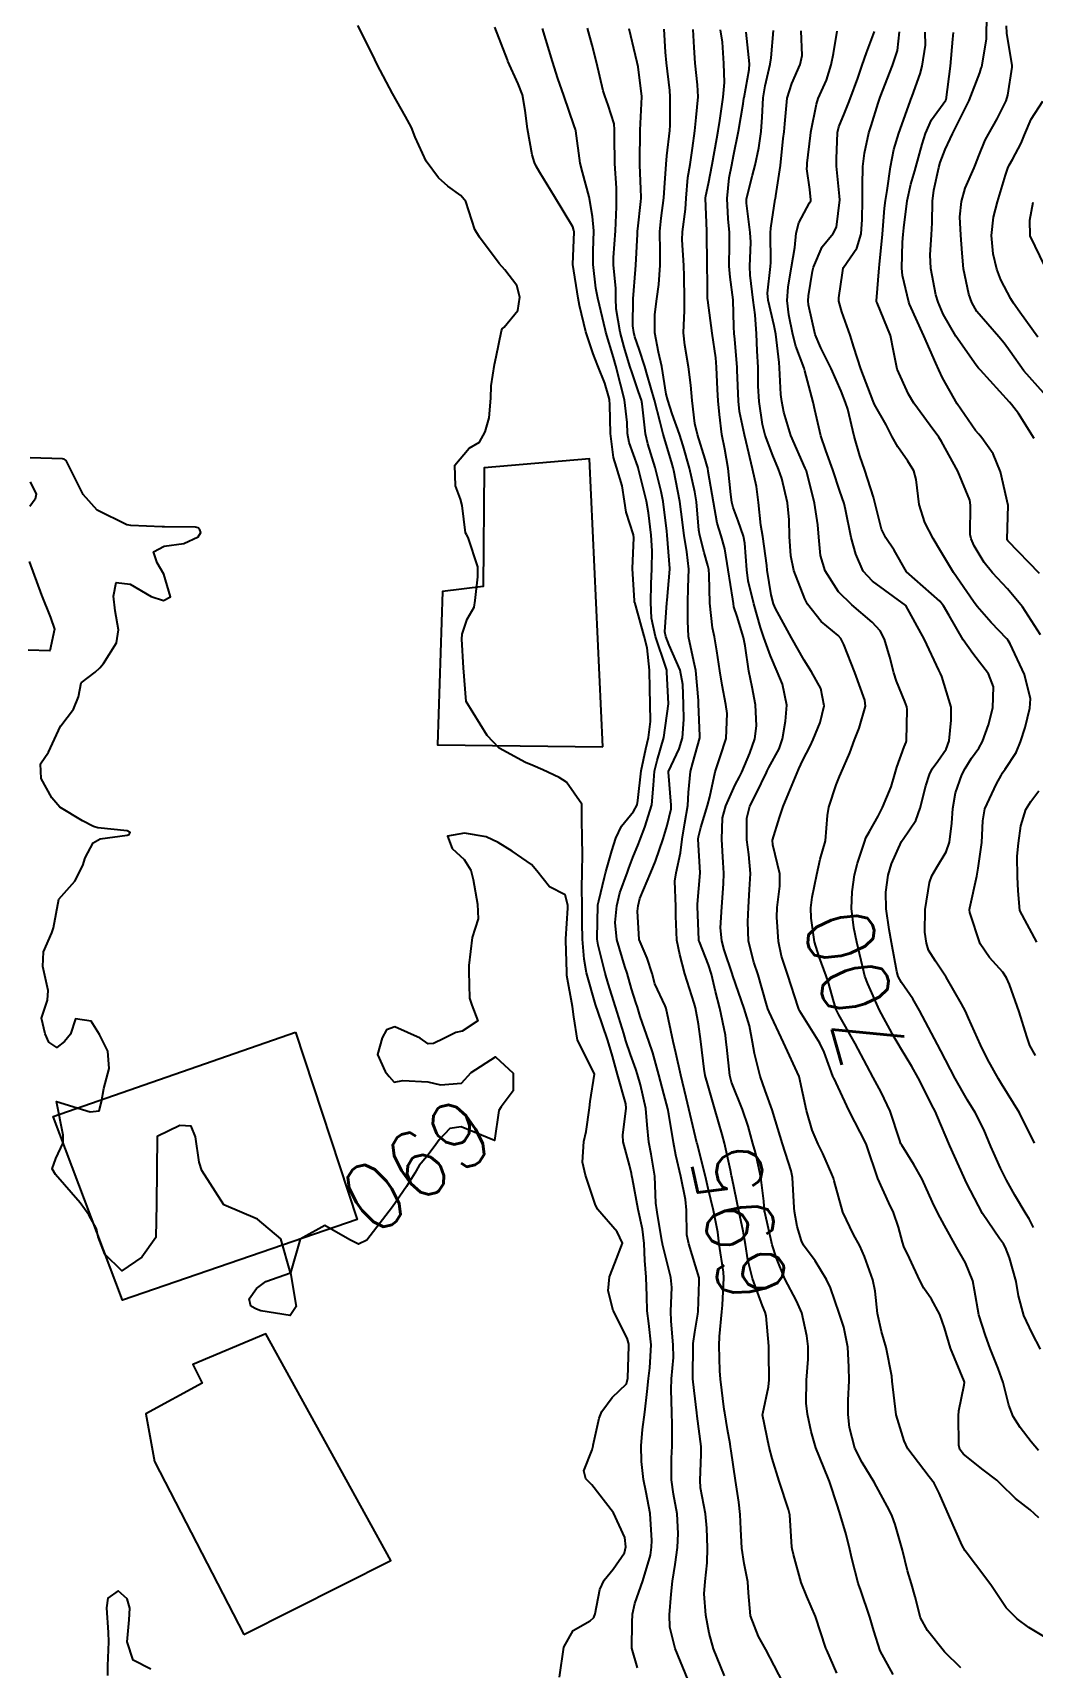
# Model space of a CAD drawing. Header units: metres. Extents: x 298520 to 308411, y 7433745 to 7450750.
# Drawn here: x 300177.1 to 300236.3, y 7448917.9 to 7449014.9 of the extents above; entities that cross this region are included whole.
import ezdxf
from ezdxf.enums import TextEntityAlignment as Align

# ---------------------------------------------------------------- set-up
doc = ezdxf.new("R2010")
doc.units = ezdxf.units.M
doc.header["$LTSCALE"] = 10
for name, color, linetype in [('Cotas', 45, 'Continuous'), ('Curvas de Nivel 1m', 11, 'Continuous'), ('Curvas de Nivel 5m', 15, 'Continuous'), ('Edificações', 30, 'Continuous')]:
    doc.layers.add(name, color=color, linetype=linetype)
doc.styles.add('Style-STANDARD', font='STANDARD.shx')

msp = doc.modelspace()

# ---------------------------------------------------------------- linework, layer by layer
at = {"layer": 'Curvas de Nivel 1m', "flags": 128}
for points, elevation in [([(300236.437, 7448990.805), (300235.517, 7448992.276), (300235.095, 7448992.819), (300234.985, 7448992.95), (300233.26, 7448994.846), (300233.144, 7448994.978), (300233.016, 7448995.138), (300231.797, 7448996.862), (300231.052, 7448998.172), (300230.759, 7448998.873), (300230.623, 7448999.318), (300230.317, 7449000.878), (300230.272, 7449001.697), (300230.367, 7449002.877), (300230.401, 7449003.589), (300230.418, 7449004.877), (300230.502, 7449005.514), (300230.793, 7449006.874), (300230.871, 7449007.159), (300231.169, 7449007.936), (300231.469, 7449008.576), (300231.603, 7449008.864), (300232.025, 7449009.691), (300232.599, 7449010.849), (300233.219, 7449012.475), (300233.311, 7449012.75), (300233.337, 7449012.839), (300233.61, 7449014.474), (300233.625, 7449014.836), (300233.663, 7449016.442)], 707), ([(300212.931, 7448917.917), (300212.604, 7448919.082), (300212.607, 7448920.601), (300212.631, 7448921.083), (300212.773, 7448921.714), (300213.253, 7448923.074), (300213.697, 7448924.596), (300213.764, 7448925.066), (300213.78, 7448925.465), (300213.682, 7448927.068), (300213.442, 7448928.299), (300213.286, 7448929.074), (300213.174, 7448930.141), (300213.157, 7448931.076), (300213.236, 7448932.049), (300213.366, 7448933.074), (300213.505, 7448934.292), (300213.594, 7448935.07), (300213.667, 7448935.705), (300213.737, 7448937.069), (300213.599, 7448938.334), (300213.501, 7448939.073), (300213.486, 7448939.943), (300213.446, 7448941.074), (300213.372, 7448942.064), (300213.335, 7448943.076), (300213.238, 7448943.915), (300212.982, 7448945.081), (300212.629, 7448946.899), (300212.606, 7448947.088), (300212.582, 7448947.226), (300212.449, 7448947.716), (300212.09, 7448949.094), (300212.066, 7448949.494), (300212.266, 7448951.092), (300212.237, 7448951.342), (300211.742, 7448953.098), (300211.448, 7448954.176), (300211.169, 7448955.104), (300210.56, 7448956.897), (300210.486, 7448957.111), (300210.445, 7448957.23), (300209.915, 7448959.117), (300209.773, 7448959.936), (300209.671, 7448961.119), (300209.66, 7448962.076), (300209.655, 7448963.12), (300209.637, 7448964.126), (300209.651, 7448965.12), (300209.673, 7448966.115), (300209.663, 7448967.12), (300209.633, 7448968.181), (300209.643, 7448969.121), (300208.716, 7448970.419), (300208.288, 7448970.706), (300207.331, 7448971.151), (300206.727, 7448971.408), (300206.302, 7448971.591), (300204.742, 7448972.434), (300204.022, 7448973.187), (300202.773, 7448975.2), (300202.622, 7448977.203), (300202.514, 7448978.899), (300202.541, 7448979.204), (300202.832, 7448980.09), (300203.244, 7448980.79), (300203.311, 7448981.195), (300203.466, 7448982.592), (300203.472, 7448983.194), (300202.89, 7448984.922), (300202.789, 7448985.098), (300202.741, 7448985.202), (300202.538, 7448986.834), (300202.448, 7448987.207), (300202.151, 7448987.985), (300202.1, 7448989.213), (300202.953, 7448990.23), (300203.562, 7448990.589), (300203.901, 7448991.191), (300204.134, 7448992.03), (300204.238, 7448993.188), (300204.265, 7448993.923), (300204.456, 7448995.186), (300204.563, 7448995.639), (300204.87, 7448997.182), (300204.917, 7448997.299), (300205.036, 7448997.405), (300205.836, 7448998.388), (300205.956, 7448999.171), (300205.778, 7448999.877), (300205.079, 7449000.801), (300204.724, 7449001.184), (300203.57, 7449002.732), (300203.291, 7449003.198), (300203.118, 7449003.74), (300202.764, 7449004.841), (300202.471, 7449005.21), (300201.685, 7449005.769), (300201.143, 7449006.255), (300200.399, 7449007.238), (300199.756, 7449008.662), (300199.531, 7449009.247), (300199.189, 7449009.882), (300198.403, 7449011.258), (300197.508, 7449012.979), (300197.367, 7449013.269), (300197.227, 7449013.566), (300196.359, 7449015.283)], 691), ([(300215.944, 7448917.181), (300215.158, 7448919.049), (300214.856, 7448920.318), (300214.831, 7448921.053), (300214.919, 7448922.278), (300215.007, 7448923.051), (300215.171, 7448924.042), (300215.313, 7448925.049), (300215.353, 7448925.881), (300215.279, 7448927.049), (300215.069, 7448928.197), (300214.947, 7448929.053), (300214.952, 7448930.343), (300214.987, 7448931.053), (300214.987, 7448932.331), (300214.962, 7448933.053), (300214.937, 7448934.402), (300214.954, 7448935.053), (300215.059, 7448936.305), (300215.053, 7448937.053), (300214.92, 7448938.471), (300214.911, 7448939.054), (300214.966, 7448940.452), (300214.91, 7448941.055), (300214.419, 7448943.034), (300214.408, 7448943.06), (300214.394, 7448943.151), (300214.127, 7448944.781), (300214.074, 7448945.065), (300214.023, 7448945.462), (300213.953, 7448947.067), (300213.752, 7448948.367), (300213.605, 7448949.073), (300213.501, 7448950.103), (300213.418, 7448951.076), (300213.113, 7448952.472), (300212.94, 7448953.084), (300212.841, 7448953.41), (300212.525, 7448954.278), (300212.248, 7448955.093), (300212.119, 7448955.514), (300211.636, 7448957.099), (300211.189, 7448958.491), (300211.007, 7448959.106), (300210.599, 7448960.767), (300210.536, 7448961.111), (300210.534, 7448961.18), (300210.585, 7448963.11), (300210.59, 7448963.154), (300210.636, 7448963.384), (300210.968, 7448964.789), (300211.053, 7448965.106), (300211.419, 7448966.355), (300211.647, 7448967.1), (300211.98, 7448967.807), (300212.699, 7448968.687), (300212.908, 7448969.087), (300212.952, 7448969.333), (300213.145, 7448971.084), (300213.423, 7448972.4), (300213.589, 7448973.077), (300213.701, 7448974.015), (300213.688, 7448975.076), (300213.667, 7448975.962), (300213.652, 7448977.071), (300213.503, 7448978.383), (300213.336, 7448979.075), (300212.841, 7448980.882), (300212.785, 7448981.023), (300212.76, 7448981.081), (300212.746, 7448981.18), (300212.636, 7448983.084), (300212.713, 7448984.904), (300212.689, 7448985.083), (300212.253, 7448986.436), (300212.155, 7448987.091), (300212.021, 7448987.999), (300211.68, 7448989.099), (300211.518, 7448989.671), (300211.341, 7448991.104), (300211.3, 7448992.793), (300211.268, 7448993.106), (300211.222, 7448993.333), (300211.003, 7448994.07), (300210.578, 7448995.114), (300210.314, 7448995.823), (300209.877, 7448997.122), (300209.504, 7448998.678), (300209.426, 7448999.126), (300209.096, 7449001.117), (300209.175, 7449003.057), (300209.169, 7449003.129), (300209.106, 7449003.344), (300208.023, 7449005.141), (300207.147, 7449006.575), (300206.936, 7449006.939), (300206.835, 7449007.155), (300206.692, 7449007.625), (300206.413, 7449009.162), (300206.278, 7449010.248), (300206.109, 7449011.166), (300205.861, 7449011.822), (300205.251, 7449013.18), (300205.224, 7449013.246), (300204.467, 7449015.188)], 692), ([(300218.087, 7448917.44), (300217.441, 7448919.027), (300217.176, 7448919.971), (300216.977, 7448921.032), (300216.881, 7448922.297), (300216.941, 7448923.032), (300217.068, 7448924.127), (300217.078, 7448925.031), (300217.041, 7448926.181), (300216.961, 7448927.032), (300216.676, 7448928.578), (300216.638, 7448929.036), (300216.715, 7448930.566), (300216.698, 7448931.036), (300216.47, 7448932.839), (300216.443, 7448933.038), (300216.286, 7448934.345), (300216.221, 7448935.041), (300216.219, 7448935.115), (300216.223, 7448937.041), (300216.229, 7448937.136), (300216.331, 7448937.814), (300216.505, 7448938.874), (300216.524, 7448939.038), (300216.597, 7448940.81), (300216.579, 7448941.038), (300216.38, 7448941.743), (300215.966, 7448943.044), (300215.862, 7448943.582), (300215.841, 7448945.046), (300215.787, 7448945.682), (300215.504, 7448947.049), (300215.211, 7448948.297), (300215.059, 7448949.054), (300214.794, 7448950.743), (300214.729, 7448951.058), (300214.496, 7448951.933), (300214.196, 7448953.065), (300213.837, 7448954.381), (300213.605, 7448955.074), (300213.1, 7448956.537), (300212.926, 7448957.085), (300212.832, 7448957.353), (300212.574, 7448958.165), (300212.312, 7448959.093), (300212.181, 7448959.5), (300211.699, 7448961.099), (300211.608, 7448962.11), (300211.701, 7448963.099), (300211.88, 7448963.858), (300212.332, 7448965.093), (300212.418, 7448965.331), (300212.666, 7448965.948), (300212.999, 7448966.764), (300213.112, 7448967.084), (300213.365, 7448967.756), (300213.778, 7448969.074), (300213.889, 7448970.247), (300213.946, 7448971.072), (300214.1, 7448971.702), (300214.491, 7448973.064), (300214.773, 7448975.06), (300214.665, 7448976.935), (300214.662, 7448977.061), (300214.621, 7448977.236), (300213.994, 7448979.068), (300213.758, 7448980.146), (300213.719, 7448981.071), (300213.749, 7448982.181), (300213.788, 7448983.071), (300213.812, 7448984.143), (300213.749, 7448985.071), (300213.59, 7448986.39), (300213.471, 7448987.074), (300212.97, 7448989.052), (300212.963, 7448989.08), (300212.943, 7448989.136), (300212.435, 7448990.565), (300212.343, 7448991.089), (300212.313, 7448991.75), (300212.157, 7448993.093), (300211.932, 7448994.026), (300211.652, 7448995.1), (300211.517, 7448995.602), (300211.055, 7448997.11), (300211.034, 7448997.193), (300210.586, 7448999.115), (300210.471, 7448999.714), (300210.308, 7449001.118), (300210.305, 7449001.903), (300210.338, 7449003.118), (300210.272, 7449003.962), (300210.073, 7449005.121), (300209.673, 7449006.599), (300209.542, 7449007.126), (300209.268, 7449009.043), (300209.25, 7449009.129), (300209.185, 7449009.337), (300208.563, 7449011.136), (300208.214, 7449012.139), (300207.893, 7449013.143), (300207.293, 7449015.108)], 693), ([(300221.59, 7448916.975), (300221.036, 7448918.038), (300220.53, 7448918.986), (300220.114, 7448919.76), (300219.636, 7448920.997), (300219.506, 7448922.359), (300219.463, 7448923), (300219.252, 7448924.092), (300219.126, 7448925.006), (300219.065, 7448926.132), (300219.017, 7448927.008), (300218.939, 7448927.738), (300218.735, 7448929.012), (300218.487, 7448930.779), (300218.449, 7448931.017), (300218.418, 7448931.181), (300218.263, 7448932.034), (300218.108, 7448933.022), (300218.079, 7448933.218), (300217.849, 7448935.024), (300217.809, 7448935.516), (300217.771, 7448937.026), (300217.799, 7448937.555), (300217.939, 7448939.024), (300217.967, 7448939.405), (300218.052, 7448941.023), (300218.022, 7448941.378), (300217.783, 7448943.026), (300217.693, 7448943.735), (300217.435, 7448945.03), (300217.129, 7448946.336), (300216.963, 7448947.035), (300216.462, 7448948.994), (300216.448, 7448949.04), (300215.973, 7448951.045), (300215.812, 7448951.728), (300215.508, 7448953.05), (300215.199, 7448954.38), (300215.056, 7448955.055), (300214.627, 7448956.994), (300214.609, 7448957.06), (300214.564, 7448957.16), (300213.969, 7448958.461), (300213.798, 7448959.072), (300213.511, 7448959.995), (300213.032, 7448961.084), (300212.939, 7448962.775), (300212.967, 7448963.085), (300213.076, 7448963.522), (300213.718, 7448965.074), (300213.995, 7448965.738), (300214.464, 7448967.063), (300214.691, 7448967.858), (300214.919, 7448968.839), (300214.934, 7448969.058), (300214.763, 7448971.019), (300214.767, 7448971.06), (300215.408, 7448972.389), (300215.593, 7448973.052), (300215.678, 7448974.136), (300215.664, 7448975.051), (300215.616, 7448976.221), (300215.457, 7448977.053), (300214.815, 7448978.543), (300214.603, 7448979.062), (300214.56, 7448979.328), (300214.676, 7448981.062), (300214.688, 7448981.219), (300214.851, 7448983.06), (300214.852, 7448983.081), (300214.682, 7448985.062), (300214.663, 7448985.295), (300214.446, 7448987.065), (300214.333, 7448987.654), (300213.98, 7448989.07), (300213.555, 7448990.476), (300213.417, 7448991.075), (300213.209, 7448992.859), (300213.162, 7448993.078), (300212.998, 7448993.567), (300212.608, 7448994.685), (300212.481, 7448995.088), (300212.147, 7448996.216), (300211.91, 7448997.097), (300211.671, 7448998.483), (300211.65, 7448999.101), (300211.65, 7448999.683), (300211.507, 7449001.104), (300211.507, 7449001.524), (300211.629, 7449003.102), (300211.684, 7449004.542), (300211.698, 7449005.102), (300211.684, 7449005.648), (300211.585, 7449007.104), (300211.568, 7449008.713), (300211.577, 7449009.104), (300211.545, 7449009.463), (300211.197, 7449010.564), (300210.991, 7449011.112), (300210.898, 7449011.422), (300210.504, 7449013.117), (300210.244, 7449014.114), (300209.968, 7449015.123)], 694), ([(300228.089, 7448917.506), (300227.318, 7448918.908), (300226.933, 7448920.1), (300226.71, 7448920.914), (300226.149, 7448922.561), (300226.045, 7448922.815), (300226.004, 7448922.922), (300225.641, 7448924.401), (300225.524, 7448924.93), (300225.299, 7448925.821), (300224.962, 7448926.939), (300224.783, 7448927.516), (300224.308, 7448928.949), (300224.226, 7448929.152), (300223.507, 7448930.957), (300223.227, 7448931.92), (300223.003, 7448932.959), (300222.929, 7448933.61), (300222.946, 7448934.96), (300223.051, 7448936.22), (300223.045, 7448936.959), (300222.972, 7448937.603), (300222.674, 7448938.965), (300222.353, 7448939.673), (300221.659, 7448940.977), (300221.165, 7448942.202), (300220.922, 7448942.985), (300220.477, 7448944.925), (300220.467, 7448944.989), (300220.422, 7448945.584), (300220.243, 7448946.993), (300219.919, 7448948.459), (300219.775, 7448949), (300219.49, 7448950.022), (300219.154, 7448951.01), (300218.507, 7448952.628), (300218.402, 7448953.021), (300218.227, 7448954.712), (300218.198, 7448955.015), (300218.141, 7448955.413), (300217.821, 7448957.021), (300217.563, 7448958.015), (300217.318, 7448959.029), (300217.147, 7448959.59), (300216.602, 7448960.948), (300216.567, 7448961.04), (300216.562, 7448961.082), (300216.48, 7448963.042), (300216.483, 7448963.193), (300216.64, 7448965.04), (300216.532, 7448967.042), (300216.547, 7448967.179), (300216.69, 7448967.729), (300217.085, 7448969.034), (300217.222, 7448969.546), (300217.531, 7448971.028), (300217.836, 7448971.924), (300218.184, 7448973.019), (300218.251, 7448974.501), (300218.177, 7448975.019), (300217.945, 7448976.183), (300217.814, 7448977.025), (300217.637, 7448978.201), (300217.49, 7448979.03), (300217.379, 7448979.582), (300217.215, 7448981.034), (300217.183, 7448982.72), (300217.159, 7448983.036), (300217.109, 7448983.271), (300216.883, 7448984.034), (300216.624, 7448985.043), (300216.576, 7448985.363), (300216.423, 7448987.045), (300216.336, 7448987.631), (300216.021, 7448989.049), (300215.648, 7448990.361), (300215.416, 7448991.055), (300214.981, 7448992.264), (300214.725, 7448993.063), (300214.642, 7448993.418), (300214.37, 7448995.066), (300214.174, 7448995.916), (300213.97, 7448997.071), (300213.965, 7448998.155), (300214.082, 7448999.07), (300214.205, 7448999.935), (300214.276, 7449001.068), (300214.281, 7449001.878), (300214.266, 7449003.068), (300214.327, 7449003.856), (300214.492, 7449005.066), (300214.541, 7449005.664), (300214.626, 7449007.065), (300214.668, 7449007.557), (300214.849, 7449009.063), (300214.868, 7449009.381), (300214.87, 7449011.063), (300214.846, 7449011.424), (300214.66, 7449013.066), (300214.597, 7449013.702), (300214.506, 7449015.067)], 696), ([(300232.094, 7448917.915), (300231.132, 7448918.86), (300230.122, 7448920.12), (300229.714, 7448920.876), (300229.384, 7448922.12), (300229.179, 7448922.885), (300228.942, 7448923.669), (300228.639, 7448924.893), (300228.196, 7448926.411), (300228.024, 7448926.902), (300227.873, 7448927.237), (300226.955, 7448928.913), (300226.24, 7448930.081), (300225.822, 7448930.926), (300225.499, 7448932.165), (300225.417, 7448932.929), (300225.423, 7448933.787), (300225.475, 7448934.928), (300225.469, 7448935.765), (300225.398, 7448936.929), (300225.16, 7448938.107), (300224.889, 7448938.935), (300224.365, 7448940.435), (300224.145, 7448940.943), (300223.461, 7448942.031), (300222.781, 7448942.964), (300222.646, 7448943.217), (300222.404, 7448944.067), (300222.229, 7448944.972), (300222.211, 7448945.177), (300222.119, 7448946.973), (300222.036, 7448947.385), (300221.524, 7448948.979), (300221.116, 7448950.344), (300220.92, 7448950.986), (300220.5, 7448952.144), (300220.207, 7448952.995), (300219.87, 7448954.343), (300219.758, 7448954.998), (300219.567, 7448955.98), (300219.26, 7448957.003), (300218.582, 7448958.937), (300218.565, 7448958.992), (300218.558, 7448959.01), (300218.066, 7448960.487), (300217.923, 7448961.02), (300217.858, 7448961.777), (300217.929, 7448963.021), (300218.026, 7448964.398), (300218.048, 7448965.019), (300218.015, 7448965.667), (300217.929, 7448967.021), (300217.979, 7448968.304), (300218.164, 7448969.018), (300218.715, 7448970.256), (300218.982, 7448970.746), (300219.115, 7448971.006), (300219.594, 7448972.148), (300219.892, 7448972.999), (300219.988, 7448973.77), (300219.918, 7448974.999), (300219.722, 7448976.062), (300219.531, 7448977.003), (300219.324, 7448978.496), (300219.209, 7448979.006), (300218.835, 7448980.246), (300218.651, 7448980.823), (300218.619, 7448981.013), (300218.589, 7448981.271), (300218.304, 7448983.019), (300218.113, 7448984.25), (300217.893, 7448985.025), (300217.652, 7448985.78), (300217.43, 7448987.032), (300217.128, 7448988.85), (300217.1, 7448989.038), (300217.072, 7448989.166), (300216.948, 7448989.578), (300216.495, 7448991.045), (300216.334, 7448991.685), (300216.176, 7448993.048), (300216.095, 7448993.956), (300215.965, 7448995.05), (300215.737, 7448996.341), (300215.669, 7448997.054), (300215.726, 7448998.38), (300215.727, 7448999.053), (300215.699, 7449000.431), (300215.679, 7449001.054), (300215.58, 7449002.573), (300215.598, 7449003.055), (300215.777, 7449004.399), (300215.825, 7449005.053), (300215.926, 7449006.271), (300216.048, 7449007.051), (300216.201, 7449008.016), (300216.323, 7449009.049), (300216.405, 7449009.834), (300216.522, 7449011.047), (300216.496, 7449011.761), (300216.344, 7449013.049), (300216.299, 7449013.987), (300216.242, 7449015.045)], 697), ([(300237.32, 7448919.583), (300236.125, 7448920.296), (300235.443, 7448920.81), (300234.794, 7448921.475), (300234.149, 7448922.413), (300233.873, 7448922.833), (300232.966, 7448924.041), (300232.351, 7448924.848), (300232.178, 7448925.164), (300231.419, 7448926.858), (300230.815, 7448928.266), (300230.513, 7448928.867), (300230.228, 7448929.236), (300228.963, 7448930.889), (300228.74, 7448931.375), (300228.273, 7448932.9), (300228.037, 7448934.903), (300228.002, 7448935.198), (300227.664, 7448936.907), (300227.399, 7448937.843), (300227.164, 7448938.912), (300227.024, 7448940.252), (300226.884, 7448940.915), (300226.387, 7448942.307), (300226.102, 7448942.923), (300225.731, 7448943.596), (300225.108, 7448944.933), (300224.59, 7448946.789), (300224.542, 7448946.939), (300224.445, 7448947.17), (300223.912, 7448948.403), (300223.651, 7448948.952), (300223.293, 7448949.78), (300222.956, 7448950.963), (300222.513, 7448952.97), (300221.591, 7448954.979), (300220.744, 7448956.804), (300220.667, 7448956.989), (300220.566, 7448957.311), (300220.091, 7448958.995), (300219.834, 7448959.754), (300219.516, 7448961.001), (300219.475, 7448962.146), (300219.512, 7448963.001), (300219.58, 7448964.064), (300219.623, 7448965), (300219.53, 7448966.141), (300219.421, 7448967.003), (300219.405, 7448968.293), (300219.601, 7448969.001), (300219.974, 7448969.734), (300220.577, 7448970.991), (300220.62, 7448971.095), (300220.727, 7448971.29), (300221.336, 7448972.392), (300221.526, 7448972.982), (300221.701, 7448974.043), (300221.781, 7448974.98), (300221.531, 7448976.237), (300221.217, 7448976.986), (300220.807, 7448977.914), (300220.414, 7448978.994), (300220.225, 7448979.6), (300219.823, 7448981), (300219.501, 7448982.366), (300219.41, 7448983.005), (300219.298, 7448984.597), (300219.224, 7448985.007), (300218.902, 7448985.909), (300218.596, 7448986.701), (300218.52, 7448987.016), (300218.465, 7448987.472), (300218.304, 7448989.02), (300218.1, 7448990.168), (300217.923, 7448991.026), (300217.786, 7448992.222), (300217.713, 7448993.029), (300217.67, 7448993.7), (300217.624, 7448995.031), (300217.573, 7448995.586), (300217.366, 7448997.035), (300217.095, 7448999.007), (300217.094, 7448999.04), (300217.09, 7448999.067), (300217.073, 7449000.045), (300217.055, 7449001.04), (300217.053, 7449001.071), (300217.048, 7449003.041), (300217.047, 7449003.097), (300216.969, 7449005.042), (300216.982, 7449005.194), (300217.142, 7449005.91), (300217.368, 7449007.037), (300217.628, 7449008.581), (300217.706, 7449009.032), (300217.809, 7449009.65), (300218.017, 7449011.028), (300218.096, 7449011.911), (300218.058, 7449013.027), (300217.964, 7449014.3), (300217.862, 7449015.024)], 698), ([(300236.713, 7448926.795), (300236.208, 7448927.284), (300235.344, 7448927.943), (300234.444, 7448928.827), (300234.226, 7448929.036), (300233.417, 7448929.657), (300232.249, 7448930.577), (300232.037, 7448930.852), (300231.989, 7448931.12), (300231.962, 7448932.853), (300231.978, 7448933.151), (300232.291, 7448934.686), (300232.315, 7448934.828), (300232.314, 7448934.85), (300232.294, 7448934.9), (300231.49, 7448936.858), (300231.135, 7448938.062), (300230.852, 7448938.865), (300230.352, 7448939.758), (300229.896, 7448940.414), (300229.663, 7448940.88), (300229.065, 7448942.208), (300228.727, 7448942.895), (300228.64, 7448943.141), (300228.404, 7448944.034), (300228.112, 7448944.903), (300227.84, 7448945.487), (300227.174, 7448946.913), (300226.525, 7448948.856), (300226.506, 7448948.92), (300226.464, 7448949.017), (300225.473, 7448950.93), (300224.562, 7448952.89), (300224.539, 7448952.94), (300224.513, 7448952.997), (300223.995, 7448954.416), (300223.731, 7448954.952), (300222.561, 7448956.845), (300222.498, 7448956.971), (300222.458, 7448957.077), (300221.836, 7448958.977), (300221.477, 7448960.099), (300221.285, 7448960.983), (300221.191, 7448962.418), (300221.212, 7448962.984), (300221.371, 7448964.258), (300221.369, 7448964.983), (300220.95, 7448966.716), (300220.938, 7448966.987), (300221.358, 7448968.321), (300221.575, 7448968.981), (300221.907, 7448969.782), (300222.398, 7448970.973), (300222.493, 7448971.206), (300222.734, 7448971.729), (300223.158, 7448972.552), (300223.344, 7448972.961), (300223.759, 7448973.951), (300223.994, 7448974.952), (300223.799, 7448975.97), (300223.245, 7448976.963), (300222.803, 7448977.663), (300222.06, 7448978.978), (300221.112, 7448980.715), (300220.986, 7448980.989), (300220.851, 7448981.528), (300220.628, 7448982.992), (300220.594, 7448983.275), (300220.36, 7448984.995), (300220.245, 7448985.651), (300220.097, 7448986.998), (300219.979, 7448987.948), (300219.756, 7448989.002), (300219.367, 7448990.597), (300219.266, 7448991.007), (300218.984, 7448992.39), (300218.912, 7448993.011), (300218.847, 7448994.848), (300218.842, 7448995.013), (300218.705, 7448996.69), (300218.668, 7448997.015), (300218.64, 7448997.415), (300218.595, 7448999.017), (300218.422, 7449000.366), (300218.372, 7449001.021), (300218.388, 7449002.313), (300218.38, 7449003.021), (300218.316, 7449003.821), (300218.243, 7449005.023), (300218.369, 7449006.246), (300218.516, 7449007.02), (300218.626, 7449007.553), (300218.928, 7449009.014), (300219.199, 7449010.637), (300219.243, 7449010.969), (300219.249, 7449011.01), (300219.549, 7449012.677), (300219.569, 7449013.007), (300219.373, 7449014.887)], 699), ([(300236.819, 7448936.795), (300236.332, 7448937.757), (300235.994, 7448938.46), (300235.834, 7448938.808), (300235.516, 7448939.974), (300235.373, 7448940.815), (300234.982, 7448942.223), (300234.75, 7448942.825), (300234.624, 7448943.055), (300234.398, 7448943.357), (300233.391, 7448944.84), (300232.44, 7448946.666), (300232.351, 7448946.851), (300232.269, 7448947.028), (300231.443, 7448948.86), (300230.676, 7448950.673), (300230.593, 7448950.869), (300230.486, 7448951.086), (300229.576, 7448952.884), (300229.198, 7448953.569), (300228.531, 7448954.664), (300228.385, 7448954.901), (300228.15, 7448955.293), (300227.277, 7448956.913), (300226.578, 7448958.464), (300226.412, 7448958.922), (300226.34, 7448959.168), (300225.935, 7448960.927), (300225.751, 7448961.794), (300225.609, 7448962.93), (300225.65, 7448963.922), (300225.795, 7448964.929), (300225.977, 7448965.613), (300226.399, 7448966.923), (300226.473, 7448967.124), (300226.682, 7448967.501), (300227.204, 7448968.407), (300227.457, 7448968.912), (300227.966, 7448970.152), (300228.185, 7448970.898), (300228.306, 7448971.32), (300228.747, 7448972.52), (300228.848, 7448972.793), (300228.877, 7448972.889), (300228.924, 7448974.736), (300228.893, 7448974.889), (300228.776, 7448975.199), (300228.292, 7448976.401), (300228.126, 7448976.9), (300227.882, 7448977.828), (300227.573, 7448978.909), (300227.309, 7448979.394), (300226.833, 7448979.901), (300225.641, 7448980.932), (300224.854, 7448981.712), (300224.047, 7448982.952), (300223.787, 7448983.861), (300223.674, 7448984.958), (300223.612, 7448985.672), (300223.434, 7448986.962), (300222.942, 7448988.876), (300222.906, 7448988.97), (300222.88, 7448989.034), (300222.03, 7448990.979), (300221.613, 7448992.354), (300221.481, 7448992.983), (300221.43, 7448993.416), (300221.355, 7448994.985), (300221.326, 7448995.296), (300221.135, 7448996.988), (300221.04, 7448997.478), (300220.673, 7448998.994), (300220.637, 7448999.425), (300220.814, 7449000.993), (300220.835, 7449001.243), (300220.817, 7449002.993), (300220.83, 7449003.27), (300221.098, 7449004.99), (300221.107, 7449005.017), (300221.135, 7449005.184), (300221.412, 7449006.986), (300221.575, 7449008.585), (300221.62, 7449008.983), (300221.666, 7449009.461), (300221.803, 7449010.981), (300222.084, 7449011.85), (300222.573, 7449012.97), (300222.685, 7449013.514), (300222.636, 7449014.969)], 701), ([(300236.405, 7448944.012), (300236.141, 7448944.534), (300235.98, 7448944.806), (300235.301, 7448945.941), (300234.814, 7448946.816), (300234.45, 7448947.537), (300234.05, 7448948.417), (300233.879, 7448948.829), (300233.465, 7448949.827), (300232.94, 7448950.843), (300232.494, 7448951.575), (300231.754, 7448952.858), (300230.906, 7448954.489), (300230.711, 7448954.868), (300230.538, 7448955.195), (300229.642, 7448956.884), (300229.25, 7448957.57), (300228.579, 7448958.539), (300228.381, 7448958.902), (300228.299, 7448959.19), (300227.989, 7448960.906), (300227.841, 7448961.681), (300227.67, 7448962.91), (300227.657, 7448963.896), (300227.784, 7448964.909), (300227.989, 7448965.577), (300228.586, 7448966.901), (300228.616, 7448966.958), (300228.675, 7448967.048), (300229.429, 7448968.152), (300229.694, 7448968.885), (300230.033, 7448970.197), (300230.239, 7448970.875), (300230.394, 7448971.207), (300230.735, 7448971.67), (300231.235, 7448972.376), (300231.405, 7448972.863), (300231.534, 7448974.093), (300231.531, 7448974.862), (300230.966, 7448976.694), (300230.889, 7448976.869), (300230.796, 7448977.072), (300229.951, 7448978.879), (300228.843, 7448980.89), (300226.864, 7448982.341), (300226.315, 7448982.926), (300225.874, 7448983.939), (300225.594, 7448984.933), (300225.254, 7448986.592), (300225.174, 7448986.937), (300224.924, 7448987.684), (300224.502, 7448988.947), (300224.095, 7448990.093), (300223.794, 7448990.958), (300223.445, 7448992.496), (300223.351, 7448992.956), (300223.006, 7448994.219), (300222.855, 7448994.806), (300222.805, 7448994.963), (300222.32, 7448996.265), (300222.141, 7448996.973), (300221.898, 7448998.129), (300221.797, 7448998.979), (300221.858, 7448999.765), (300222.062, 7449000.975), (300222.251, 7449002.129), (300222.345, 7449002.971), (300222.495, 7449003.586), (300223.13, 7449004.765), (300223.203, 7449004.888), (300223.212, 7449004.959), (300223.139, 7449005.554), (300222.975, 7449006.786), (300222.98, 7449006.963), (300222.998, 7449007.12), (300223.18, 7449008.766), (300223.2, 7449008.943), (300223.203, 7449008.96), (300223.535, 7449010.621), (300223.649, 7449010.956), (300224.126, 7449012.039), (300224.413, 7449012.948), (300224.55, 7449013.63), (300224.769, 7449014.945)], 702), ([(300236.465, 7448949.017), (300235.567, 7448950.809), (300234.509, 7448952.545), (300234.337, 7448952.823), (300233.681, 7448953.989), (300233.256, 7448954.839), (300232.557, 7448956.433), (300232.366, 7448956.852), (300232.145, 7448957.276), (300231.227, 7448958.864), (300230.592, 7448959.807), (300230.19, 7448960.467), (300230.054, 7448960.878), (300229.956, 7448961.537), (300229.976, 7448962.88), (300230.248, 7448964.475), (300230.38, 7448964.874), (300230.658, 7448965.339), (300231.236, 7448966.296), (300231.425, 7448966.862), (300231.562, 7448967.99), (300231.622, 7448968.861), (300231.782, 7448969.789), (300232.153, 7448970.856), (300232.349, 7448971.233), (300232.738, 7448971.842), (300233.158, 7448972.433), (300233.383, 7448972.841), (300233.743, 7448973.815), (300233.994, 7448974.832), (300234.028, 7448976.074), (300233.741, 7448976.836), (300232.811, 7448978.055), (300232.232, 7448978.856), (300231.399, 7448980.302), (300231.076, 7448980.868), (300230.847, 7448981.151), (300228.873, 7448982.89), (300228.152, 7448984.168), (300227.655, 7448984.909), (300227.405, 7448985.419), (300227.027, 7448986.918), (300226.919, 7448987.327), (300226.402, 7448988.925), (300226.115, 7448989.765), (300225.769, 7448990.932), (300225.394, 7448992.528), (300225.263, 7448992.937), (300225, 7448993.612), (300224.42, 7448994.946), (300223.799, 7448996.179), (300223.471, 7448996.956), (300223.059, 7448998.72), (300223.044, 7448998.96), (300223.066, 7448999.256), (300223.315, 7449000.724), (300223.365, 7449000.957), (300223.885, 7449002.162), (300224.527, 7449002.946), (300224.732, 7449003.32), (300224.922, 7449004.942), (300224.914, 7449005.163), (300224.728, 7449006.944), (300224.721, 7449007.383), (300224.794, 7449008.944), (300224.86, 7449009.269), (300225.194, 7449010.098), (300225.447, 7449010.691), (300225.539, 7449010.937), (300225.986, 7449012.162), (300226.247, 7449012.93), (300226.504, 7449013.657), (300226.99, 7449014.923)], 703), ([(300236.527, 7448954.22), (300236.196, 7448954.803), (300236.008, 7448955.338), (300235.558, 7448956.81), (300234.979, 7448958.416), (300234.807, 7448958.818), (300234.586, 7448959.165), (300233.794, 7448960.031), (300233.236, 7448960.841), (300232.631, 7448962.703), (300232.61, 7448962.85), (300232.61, 7448962.873), (300232.634, 7448962.963), (300233.04, 7448964.844), (300233.131, 7448965.316), (300233.351, 7448966.84), (300233.399, 7448968.132), (300233.52, 7448968.838), (300234.205, 7448970.314), (300234.482, 7448970.824), (300234.577, 7448970.971), (300234.728, 7448971.189), (300235.378, 7448972.179), (300235.641, 7448972.811), (300235.902, 7448973.668), (300236.196, 7448974.806), (300236.223, 7448975.361), (300235.872, 7448976.809), (300235.016, 7448978.622), (300234.9, 7448978.819), (300234.824, 7448978.917), (300233.887, 7448979.888), (300233.07, 7448980.847), (300232.847, 7448981.139), (300231.67, 7448982.862), (300230.886, 7448984.134), (300230.451, 7448984.874), (300229.956, 7448985.826), (300229.625, 7448986.883), (300229.454, 7448988.366), (300229.31, 7448988.886), (300228.949, 7448989.461), (300228.362, 7448990.304), (300228.036, 7448990.904), (300227.664, 7448991.604), (300226.982, 7448992.814), (300226.935, 7448992.92), (300226.901, 7448993.004), (300226.174, 7448994.928), (300225.751, 7448996.207), (300225.546, 7448996.935), (300225.053, 7448998.305), (300224.876, 7448998.942), (300224.873, 7448999.134), (300225.08, 7449000.623), (300225.124, 7449000.898), (300225.143, 7449000.939), (300225.943, 7449002.083), (300226.186, 7449002.929), (300226.254, 7449003.791), (300226.274, 7449004.929), (300226.268, 7449005.802), (300226.298, 7449006.929), (300226.379, 7449007.714), (300226.648, 7449008.925), (300226.778, 7449009.333), (300227.2, 7449010.678), (300227.277, 7449010.919), (300227.316, 7449011.03), (300228.048, 7449012.908), (300228.344, 7449013.795), (300228.465, 7449014.902)], 704), ([(300236.764, 7448982.801), (300234.892, 7448984.738), (300234.854, 7448984.782), (300234.841, 7448984.821), (300234.913, 7448986.82), (300234.458, 7448988.827), (300234.011, 7448989.892), (300233.342, 7448990.844), (300233.164, 7448991.046), (300232.967, 7448991.279), (300231.879, 7448992.861), (300231.006, 7448994.39), (300230.784, 7448994.872), (300230.625, 7448995.266), (300229.914, 7448996.881), (300229.061, 7448998.771), (300229.018, 7448998.891), (300228.637, 7449000.455), (300228.609, 7449000.897), (300228.649, 7449002.447), (300228.678, 7449002.896), (300228.713, 7449003.292), (300228.925, 7449004.893), (300229.143, 7449005.874), (300229.364, 7449006.675), (300229.422, 7449006.887), (300229.806, 7449008.251), (300230.004, 7449008.882), (300230.369, 7449009.7), (300231.203, 7449010.852), (300231.215, 7449010.87), (300231.22, 7449010.886), (300231.495, 7449012.866), (300231.628, 7449014.483), (300231.669, 7449014.864)], 706), ([(300236.993, 7448993.499), (300235.838, 7448994.812), (300235.024, 7448995.963), (300234.665, 7448996.461), (300234.343, 7448996.83), (300233.055, 7448998.33), (300232.754, 7448998.853), (300232.576, 7448999.347), (300232.249, 7449000.858), (300232.172, 7449001.779), (300232.105, 7449002.86), (300232.047, 7449003.933), (300232.135, 7449004.86), (300232.36, 7449005.639), (300232.88, 7449006.853), (300232.965, 7449007.043), (300233.164, 7449007.557), (300233.535, 7449008.479), (300233.728, 7449008.835), (300234.261, 7449009.761), (300234.78, 7449010.824), (300234.881, 7449011.148), (300235.138, 7449012.821), (300235.131, 7449012.914), (300234.828, 7449014.824), (300234.813, 7449015.269)], 708), ([(300236.652, 7448996.804), (300235.587, 7448998.282), (300235.218, 7448998.818), (300235.065, 7448999.071), (300234.461, 7449000.214), (300234.23, 7449000.833), (300234.012, 7449001.756), (300233.914, 7449002.838), (300234.028, 7449003.928), (300234.262, 7449004.833), (300234.741, 7449006.418), (300234.877, 7449006.824), (300234.967, 7449007.011), (300235.161, 7449007.336), (300235.681, 7449008.309), (300235.869, 7449008.813), (300236.261, 7449009.741), (300236.956, 7449010.802)], 709), ([(300184.087, 7448917.83), (300183.03, 7448918.373), (300182.685, 7448919.441), (300182.805, 7448920.757), (300182.835, 7448921.439), (300182.691, 7448921.995), (300182.143, 7448922.475), (300181.548, 7448922.047), (300181.46, 7448921.457), (300181.566, 7448920), (300181.575, 7448919.455), (300181.522, 7448918.022), (300181.523, 7448917.456)], 689)]:
    msp.add_lwpolyline(points, dxfattribs=dict(at, elevation=elevation))
at = {"layer": 'Curvas de Nivel 5m', "flags": 128}
for points, elevation in [([(300224.742, 7448917.592), (300224.146, 7448918.949), (300224.105, 7448919.069), (300223.476, 7448920.957), (300222.969, 7448922.137), (300222.631, 7448922.965), (300222.17, 7448924.629), (300222.104, 7448924.971), (300222.088, 7448925.057), (300221.96, 7448926.972), (300221.89, 7448927.289), (300221.331, 7448928.979), (300220.907, 7448930.319), (300220.742, 7448930.985), (300220.349, 7448932.913), (300220.355, 7448932.989), (300220.704, 7448934.57), (300220.734, 7448934.986), (300220.719, 7448936.584), (300220.714, 7448936.986), (300220.553, 7448938.775), (300220.5, 7448938.988), (300220.349, 7448939.363), (300219.747, 7448940.999), (300219.475, 7448942.095), (300219.331, 7448943.006), (300219.194, 7448943.801), (300218.932, 7448945.012), (300218.547, 7448946.913), (300218.529, 7448947.019), (300218.514, 7448947.09), (300218.447, 7448947.407), (300218.092, 7448949.024), (300217.953, 7448949.54), (300217.517, 7448951.03), (300217.12, 7448952.418), (300216.952, 7448953.036), (300216.88, 7448953.398), (300216.679, 7448955.038), (300216.548, 7448956.069), (300216.374, 7448957.042), (300216.294, 7448957.315), (300215.741, 7448959.048), (300215.437, 7448960.209), (300215.269, 7448961.053), (300215.205, 7448962.473), (300215.204, 7448963.054), (300215.149, 7448964.554), (300215.215, 7448965.054), (300215.488, 7448966.234), (300215.59, 7448967.051), (300215.739, 7448968.003), (300215.918, 7448969.048), (300215.956, 7448969.802), (300216.068, 7448971.047), (300216.206, 7448971.57), (300216.625, 7448973.041), (300216.635, 7448973.161), (300216.556, 7448975.042), (300216.553, 7448975.265), (300216.39, 7448977.044), (300216.266, 7448977.58), (300215.949, 7448979.049), (300215.918, 7448979.963), (300215.92, 7448981.049), (300215.946, 7448981.96), (300215.968, 7448983.049), (300215.856, 7448984.078), (300215.691, 7448985.052), (300215.513, 7448986.447), (300215.437, 7448987.055), (300215.093, 7448988.906), (300215.056, 7448989.059), (300214.946, 7448989.409), (300214.448, 7448991.065), (300214.28, 7448991.76), (300213.936, 7448993.071), (300213.505, 7448994.578), (300213.365, 7448995.076), (300213.023, 7448996.093), (300212.775, 7448996.828), (300212.706, 7448997.085), (300212.653, 7448997.472), (300212.676, 7448999.086), (300212.81, 7449000.814), (300212.827, 7449001.084), (300212.925, 7449002.906), (300212.934, 7449003.083), (300212.948, 7449003.24), (300213.129, 7449004.841), (300213.158, 7449005.054), (300213.157, 7449005.08), (300213.138, 7449005.594), (300213.069, 7449006.998), (300213.065, 7449007.081), (300213.063, 7449007.173), (300213.093, 7449009.081), (300213.184, 7449011.062), (300213.181, 7449011.08), (300212.964, 7449012.827), (300212.919, 7449013.085), (300212.815, 7449013.501), (300212.441, 7449015.092)], 695), ([(300236.694, 7448930.796), (300236.258, 7448931.299), (300235.61, 7448932.153), (300235.19, 7448932.816), (300234.942, 7448933.483), (300234.601, 7448934.825), (300234.305, 7448935.658), (300233.845, 7448936.835), (300233.557, 7448937.611), (300233.169, 7448938.842), (300232.905, 7448940.297), (300232.808, 7448940.846), (300232.379, 7448941.919), (300231.846, 7448942.855), (300231.128, 7448944.14), (300230.734, 7448944.867), (300230.423, 7448945.518), (300229.811, 7448946.879), (300229.318, 7448947.753), (300228.592, 7448948.898), (300228.55, 7448948.985), (300228.466, 7448949.238), (300227.901, 7448950.906), (300227.372, 7448952.039), (300226.9, 7448952.916), (300226.52, 7448953.629), (300225.833, 7448954.927), (300224.867, 7448956.628), (300224.708, 7448956.939), (300224.568, 7448957.403), (300224.238, 7448958.603), (300224.124, 7448958.947), (300223.699, 7448960.059), (300223.427, 7448960.958), (300223.23, 7448962.355), (300223.209, 7448962.961), (300223.291, 7448963.612), (300223.554, 7448964.956), (300223.762, 7448965.858), (300224.073, 7448966.949), (300224.203, 7448968.452), (300224.268, 7448968.947), (300224.716, 7448970.27), (300224.905, 7448970.754), (300224.986, 7448970.937), (300225.515, 7448972.159), (300225.801, 7448972.93), (300226.062, 7448973.625), (300226.444, 7448974.923), (300226.409, 7448975.292), (300225.806, 7448976.93), (300225.16, 7448978.594), (300224.991, 7448978.938), (300224.825, 7448979.111), (300223.823, 7448979.945), (300223.011, 7448980.967), (300222.848, 7448981.285), (300222.208, 7448982.977), (300222.027, 7448983.833), (300221.95, 7448984.979), (300221.914, 7448985.969), (300221.818, 7448986.981), (300221.487, 7448988.432), (300221.293, 7448988.986), (300220.951, 7448989.783), (300220.495, 7448990.995), (300220.338, 7448991.631), (300220.14, 7448992.999), (300220.091, 7448993.91), (300220.077, 7448994.999), (300220.023, 7448996), (300219.979, 7448997.001), (300219.916, 7448998.135), (300219.795, 7448999.003), (300219.607, 7449000.476), (300219.601, 7449001.005), (300219.654, 7449002.447), (300219.62, 7449003.005), (300219.392, 7449004.745), (300219.399, 7449005.007), (300219.746, 7449006.405), (300219.899, 7449007.003), (300220.131, 7449008.038), (300220.265, 7449008.999), (300220.329, 7449009.861), (300220.391, 7449010.998), (300220.502, 7449011.705), (300220.792, 7449012.994), (300220.847, 7449013.375), (300220.991, 7449014.993)], 700), ([(300236.827, 7448979.167), (300235.757, 7448980.811), (300234.859, 7448981.887), (300233.97, 7448982.834), (300233.481, 7448983.443), (300232.889, 7448984.436), (300232.701, 7448984.852), (300232.643, 7448985.105), (300232.68, 7448986.852), (300232.628, 7448987.142), (300231.928, 7448988.86), (300230.96, 7448990.623), (300230.795, 7448990.872), (300230.275, 7448991.572), (300229.321, 7448992.887), (300228.991, 7448993.427), (300228.334, 7448994.9), (300228.112, 7448995.992), (300227.933, 7448996.907), (300227.144, 7448998.837), (300227.104, 7448998.919), (300227.1, 7448998.956), (300227.264, 7449000.917), (300227.284, 7449001.116), (300227.462, 7449002.915), (300227.576, 7449004.464), (300227.633, 7449004.912), (300227.733, 7449005.505), (300227.925, 7449006.908), (300228.132, 7449007.942), (300228.43, 7449008.901), (300229.096, 7449010.786), (300229.129, 7449010.891), (300229.205, 7449011.089), (300229.687, 7449012.416), (300229.811, 7449012.884), (300230.009, 7449014.115), (300229.975, 7449014.883)], 705), ([(300237.085, 7449001.008), (300236.204, 7449002.809), (300236.178, 7449003.749), (300236.388, 7449004.807)], 710), ([(300208.309, 7448917.361), (300208.567, 7448919.133), (300209.129, 7448920.113), (300210.127, 7448920.695), (300210.347, 7448920.891), (300210.414, 7448921.107), (300210.692, 7448922.56), (300210.965, 7448923.102), (300211.491, 7448923.768), (300212.169, 7448924.732), (300212.234, 7448925.089), (300212.181, 7448925.643), (300211.502, 7448927.097), (300210.219, 7448928.761), (300210.04, 7448928.932), (300209.878, 7448929.115), (300209.752, 7448929.595), (300210.249, 7448930.828), (300210.3, 7448931.062), (300210.306, 7448931.109), (300210.659, 7448932.716), (300210.81, 7448933.105), (300211.439, 7448933.941), (300212.289, 7448934.741), (300212.364, 7448935.089), (300212.415, 7448936.995), (300212.416, 7448937.089), (300212.407, 7448937.172), (300212.326, 7448937.448), (300211.481, 7448939.099), (300211.196, 7448940.266), (300211.278, 7448941.101), (300211.586, 7448941.893), (300212.05, 7448943.093), (300211.729, 7448943.768), (300210.571, 7448945.108), (300210.417, 7448945.393), (300209.849, 7448947.116), (300209.675, 7448947.894), (300209.751, 7448949.117), (300209.881, 7448949.706), (300210.091, 7448951.114), (300210.121, 7448951.481), (300210.375, 7448953.111), (300210.26, 7448953.368), (300209.373, 7448955.122), (300209.167, 7448956.511), (300209.072, 7448957.125), (300208.746, 7448958.964), (300208.736, 7448959.128), (300208.683, 7448961.048), (300208.688, 7448961.129), (300208.803, 7448962.955), (300208.796, 7448963.128), (300208.639, 7448963.745), (300207.712, 7448964.213), (300206.957, 7448965.155), (300206.659, 7448965.546), (300205.508, 7448966.334), (300204.678, 7448966.846), (300203.958, 7448967.187), (300202.685, 7448967.404), (300201.663, 7448967.215), (300201.945, 7448966.484), (300202.663, 7448965.845), (300203.057, 7448965.196), (300203.192, 7448964.65), (300203.457, 7448963.192), (300203.485, 7448962.326), (300203.142, 7448961.202), (300202.935, 7448959.553), (300202.938, 7448959.205), (300202.984, 7448957.621), (300203.109, 7448957.202), (300203.467, 7448956.279), (300202.54, 7448955.668), (300202.172, 7448955.58), (300201.452, 7448955.221), (300200.84, 7448954.917), (300200.53, 7448954.912), (300200.047, 7448955.235), (300198.543, 7448955.907), (300198.063, 7448955.735), (300197.807, 7448955.261), (300197.524, 7448954.266), (300197.968, 7448953.258), (300198.219, 7448952.963), (300198.507, 7448952.633), (300199.027, 7448952.726), (300200.507, 7448952.66), (300201.258, 7448952.47), (300202.507, 7448952.57), (300203.082, 7448953.201), (300204.523, 7448954.14), (300205.566, 7448953.169), (300205.559, 7448952.113), (300204.855, 7448951.176), (300204.718, 7448950.949), (300204.463, 7448949.18), (300202.475, 7448949.987), (300201.811, 7448949.878), (300201.18, 7448949.223), (300200.89, 7448948.794), (300200.453, 7448948.22), (300199.995, 7448947.687), (300199.729, 7448947.237), (300199.232, 7448946.441), (300198.413, 7448945.25), (300196.881, 7448943.273), (300196.39, 7448943.03), (300195.879, 7448943.285), (300194.401, 7448944.137), (300192.939, 7448943.322), (300192.373, 7448941.33), (300192.708, 7448939.325), (300192.338, 7448938.797), (300190.61, 7448939.077), (300190.341, 7448939.18), (300190.023, 7448939.353), (300189.909, 7448939.795), (300190.359, 7448940.394), (300190.898, 7448940.812), (300192.373, 7448941.33), (300191.791, 7448943.336), (300190.405, 7448944.517), (300188.413, 7448945.37), (300187.106, 7448947.39), (300186.943, 7448947.888), (300186.742, 7448949.396), (300186.472, 7448950.022), (300185.807, 7448950.073), (300184.463, 7448949.42), (300184.443, 7448947.42), (300184.413, 7448945.42), (300184.393, 7448943.42), (300183.548, 7448942.262), (300182.373, 7448941.44), (300181.366, 7448942.439), (300180.961, 7448943.461), (300180.873, 7448943.939), (300180.406, 7448944.766), (300179.903, 7448945.475), (300178.438, 7448947.16), (300178.243, 7448947.493), (300178.449, 7448948.117), (300178.898, 7448949.046), (300178.888, 7448949.486), (300178.493, 7448951.49), (300180.484, 7448950.868), (300181.016, 7448950.931), (300181.159, 7448951.46), (300181.301, 7448952.258), (300181.624, 7448953.453), (300181.543, 7448954.475), (300181.036, 7448955.462), (300180.545, 7448956.257), (300179.63, 7448956.396), (300179.318, 7448955.482), (300178.978, 7448955.036), (300178.525, 7448954.697), (300178.041, 7448955.01), (300177.826, 7448955.497), (300177.612, 7448956.434), (300177.967, 7448957.496), (300178.005, 7448958.06), (300177.694, 7448959.499), (300177.727, 7448960.368), (300178.214, 7448961.494), (300178.316, 7448961.793), (300178.633, 7448963.49), (300179.579, 7448964.545), (300180.048, 7448965.476), (300180.194, 7448965.94), (300180.673, 7448966.829), (300181.079, 7448967.062), (300182.68, 7448967.279), (300182.803, 7448967.317), (300182.863, 7448967.438), (300182.684, 7448967.541), (300180.937, 7448967.717), (300180.686, 7448967.79), (300180.027, 7448968.139), (300178.697, 7448968.946), (300178.217, 7448969.495), (300177.581, 7448970.635), (300177.554, 7448971.502), (300178.022, 7448972.209), (300178.622, 7448973.491), (300178.661, 7448973.584), (300178.756, 7448973.761), (300179.507, 7448974.741), (300179.79, 7448975.48), (300179.955, 7448976.309), (300180.795, 7448976.942), (300181.068, 7448977.196), (300181.291, 7448977.463), (300182.054, 7448978.69), (300182.174, 7448979.45), (300181.97, 7448980.588), (300181.871, 7448981.455), (300182.04, 7448982.267), (300182.854, 7448982.171), (300184.106, 7448981.427), (300184.841, 7448981.198), (300185.245, 7448981.414), (300184.863, 7448982.752), (300184.471, 7448983.424), (300184.237, 7448984.069), (300184.883, 7448984.42), (300186.051, 7448984.569), (300186.889, 7448984.961), (300187.044, 7448985.235), (300186.986, 7448985.389), (300186.894, 7448985.494), (300186.741, 7448985.547), (300184.895, 7448985.569), (300184.749, 7448985.567), (300182.896, 7448985.636), (300182.656, 7448985.684), (300180.909, 7448986.553), (300180.067, 7448987.479), (300179.214, 7448989.214), (300179.063, 7448989.489), (300178.944, 7448989.576), (300178.842, 7448989.593), (300176.944, 7448989.646)], 690), ([(300176.93, 7448988.238), (300177.284, 7448987.506), (300177.227, 7448987.198), (300176.912, 7448986.76)], 690), ([(300176.873, 7448983.51), (300177.598, 7448981.502), (300178.143, 7448980.183), (300178.378, 7448979.494), (300178.104, 7448978.203), (300176.81, 7448978.255)], 690), ([(300236.605, 7448960.927), (300235.603, 7448962.81), (300235.487, 7448963.969), (300235.465, 7448964.812), (300235.445, 7448966.032), (300235.515, 7448966.812), (300235.657, 7448967.841), (300235.957, 7448968.807), (300236.238, 7448969.274), (300236.714, 7448969.915)], 705)]:
    msp.add_lwpolyline(points, dxfattribs=dict(at, elevation=elevation))
at = {"layer": 'Edificações'}
for points in [[(300210.876, 7448972.523), (300210.093, 7448989.599), (300203.839, 7448989.059), (300203.779, 7448982.032), (300201.374, 7448981.732), (300201.073, 7448972.642)], [(300192.66, 7448955.589), (300196.326, 7448944.483), (300182.405, 7448939.713), (300178.289, 7448950.593)], [(300189.592, 7448919.877), (300198.316, 7448924.27), (300190.91, 7448937.722), (300186.585, 7448935.892), (300187.135, 7448934.794), (300183.799, 7448932.963), (300184.309, 7448930.134)]]:
    msp.add_lwpolyline(points, close=True, dxfattribs=at)

# ---------------------------------------------------------------- texts
at = {"layer": 'Cotas', "style": 'Style-STANDARD'}
for s, rotation, p in [('700', 105.74116, (300225.835, 7448958.257, 700)), ('690', 215.67735, (300199.863, 7448947.72, 690)), ('695', 102.62454, (300218.977, 7448944.235, 695))]:
    msp.add_text(s, height=4, rotation=rotation, dxfattribs=at).set_placement(p, align=Align.MIDDLE_CENTER)

doc.saveas('drawing.dxf')
